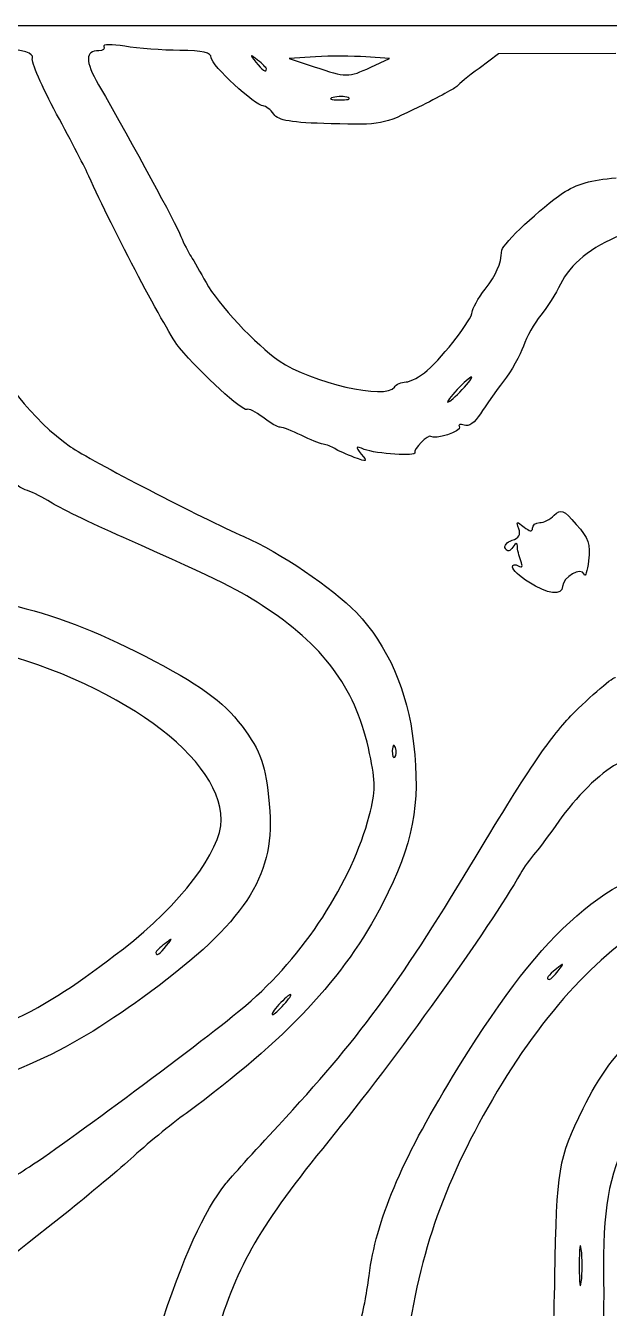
# Model space of a CAD drawing. Extents: x 32 to 2531, y 46 to 1398.
# Drawn here: x 255 to 410.1, y 1057 to 1397.7 of the extents above; entities that cross this region are included whole.
import ezdxf

# ---------------------------------------------------------------- set-up
doc = ezdxf.new("R2010")
doc.units = 0
doc.layers.add('IMAGE', color=7, linetype='CONTINUOUS')

msp = doc.modelspace()

# ---------------------------------------------------------------- linework, layer by layer
at = {"layer": 'IMAGE', "color": 7}
for points in [[(32.319879, 721.65756), (32.319879, 1397.653213), (1281.6532, 1397.653213), (2530.9865, 1397.653213), (2530.9865, 721.65312), (2530.9865, 45.6531), (1281.6532, 45.6531), (32.319879, 45.6531), (32.319879, 721.64876)], [(346.69604, 1386.612314), (346.69604, 1386.612314)], [(318.98655, 1386.156619), (318.98655, 1386.156619)], [(340.67859, 1378.52779), (340.67859, 1378.52779)], [(370.98655, 1300.98655), (370.98655, 1300.98655)], [(388.65321, 1249.80661), (388.65321, 1249.80661)], [(353.23064, 1205.90321), (353.23064, 1205.90321)], [(292.48996, 1153.31988), (292.48996, 1153.31988)], [(396.48996, 1146.65321), (396.48996, 1146.65321)], [(323.65321, 1137.65321), (323.65321, 1137.65321)], [(402.61775, 1072.65321), (402.61775, 1072.65321)]]:
    msp.add_lwpolyline(points, close=True, dxfattribs=at)
for points in [[(411.78615, 1390.246504), (380.58749, 1390.173494), (375.45367, 1386.316984)], [(332.03124, 1389.380487), (324.98655, 1388.965306), (331.65321, 1386.735461)], [(346.69604, 1386.612311), (351.65321, 1388.904745), (345.36457, 1389.350207)]]:
    msp.add_lwpolyline(points, dxfattribs=at)
for points in [[(256.82531, 1389.047169), (257.82247, 1391.645703), (244.05827, 1392.529709), (232.40943, 1390.615279)], [(274.47721, 1390.986179), (270.78679, 1390.986179), (270.7672, 1388.302795), (274.41131, 1381.956183)], [(275.78919, 1392.099432), (276.1676, 1391.487143), (275.57721, 1390.986179), (274.47721, 1390.986179)], [(281.37717, 1392.178912), (277.92536, 1392.747487), (275.41077, 1392.71172), (275.78919, 1392.099432)], [(295.98651, 1391.06566), (291.40317, 1391.10938), (284.82897, 1391.610339), (281.37717, 1392.178912)], [(304.31984, 1389.134494), (304.31984, 1390.508527), (302.17021, 1391.006682), (295.98651, 1391.06566)], [(316.65321, 1388.489953), (314.53847, 1390.148447), (314.49131, 1390.101287), (316.1498, 1387.986546)], [(263.27385, 1374.167853), (259.36879, 1381.417571), (256.46693, 1388.113263), (256.82531, 1389.047169)], [(318.14677, 1376.319512), (316.05141, 1376.319512), (304.31984, 1387.192486), (304.31984, 1389.134494)], [(316.1498, 1387.986546), (317.89163, 1385.765549), (318.98655, 1385.059241), (318.98655, 1386.156619)], [(318.98655, 1386.156619), (318.98655, 1386.433494), (317.93655, 1387.483494), (316.65321, 1388.489953)], [(331.65321, 1386.735461), (340.19553, 1383.878254), (340.77365, 1383.873521), (346.69604, 1386.612314)], [(345.36457, 1389.350207), (341.90583, 1389.595213), (335.90583, 1389.608841), (332.03124, 1389.380487)], [(375.45367, 1386.316984), (372.63007, 1384.195903), (370.01984, 1382.080084), (369.65317, 1381.615164)], [(274.41131, 1381.956183), (283.91659, 1365.401808), (294.67625, 1345.576524), (296.28492, 1341.652846)], [(369.65317, 1381.615164), (369.28651, 1381.150246), (364.66615, 1378.623686), (359.38571, 1376.000588)], [(320.95032, 1374.14351), (320.0752, 1375.340314), (318.8136, 1376.319512), (318.14677, 1376.319512)], [(336.67859, 1378.577195), (335.38129, 1378.239137), (336.11988, 1377.940311), (338.31988, 1377.913139)], [(340.67859, 1378.527795), (339.77588, 1378.893026), (337.97588, 1378.915258), (336.67859, 1378.577195)], [(338.31988, 1377.913139), (340.51988, 1377.885969), (341.58129, 1378.162559), (340.67859, 1378.52779)], [(271.85127, 1357.653213), (271.03876, 1359.486546), (267.17892, 1366.918134), (263.27385, 1374.167853)], [(336.16317, 1371.599416), (325.40076, 1371.890247), (322.20745, 1372.424271), (320.95032, 1374.14351)], [(359.38571, 1376.000588), (350.02615, 1371.351156), (349.44264, 1371.24057), (336.16317, 1371.599416)], [(295.91547, 1312.05477), (292.85873, 1315.65438), (277.91583, 1343.969177), (271.85127, 1357.653213)], [(397.63575, 1353.13293), (401.39321, 1355.619503), (405.14477, 1356.694114), (411.86268, 1357.208146)], [(381.55113, 1338.03898), (381.71499, 1339.72999), (392.07892, 1349.455591), (397.63575, 1353.13293)], [(296.28492, 1341.652846), (297.03656, 1339.81951), (298.24563, 1337.41951), (298.97172, 1336.31951)], [(413.26216, 1342.046663), (405.3686, 1338.94292), (399.58636, 1334.27693), (397.07483, 1328.98425)], [(298.97172, 1336.31951), (299.69781, 1335.21951), (301.49093, 1332.10759), (302.95644, 1329.40414)], [(377.09487, 1327.67642), (380.11605, 1331.6374), (381.16781, 1334.08318), (381.55113, 1338.03898)], [(302.95644, 1329.40414), (305.97909, 1323.82818), (316.33467, 1312.74104), (322.33348, 1308.65822)], [(397.07483, 1328.98425), (395.89092, 1326.48937), (393.53263, 1322.76925), (391.83415, 1320.71732)], [(373.65315, 1321.60034), (373.65315, 1322.46041), (375.20192, 1325.19465), (377.09487, 1327.67642)], [(361.65315, 1306.03958), (366.29185, 1310.17146), (373.65315, 1319.71707), (373.65315, 1321.60034)], [(391.83415, 1320.71732), (390.13568, 1318.6654), (388.06625, 1314.99323), (387.23543, 1312.55696)], [(246.09683, 1312.31988), (247.16185, 1305.21627), (256.91028, 1292.84523), (266.98655, 1285.81019)], [(313.76219, 1295.72056), (312.75764, 1295.09972), (301.78649, 1305.14107), (295.91547, 1312.05477)], [(387.23543, 1312.55696), (386.4046, 1310.12069), (384.02975, 1305.92069), (381.958, 1303.22363)], [(322.33348, 1308.65822), (330.94324, 1302.79838), (350.87869, 1298.24238), (352.98648, 1301.65284)], [(356.06517, 1303.02831), (357.30523, 1303.05151), (359.81981, 1304.40655), (361.65315, 1306.03958)], [(352.98648, 1301.65284), (353.43971, 1302.38618), (354.82512, 1303.00514), (356.06517, 1303.02831)], [(373.45139, 1304.31988), (373.08472, 1304.31988), (371.37555, 1302.81988), (369.65321, 1300.98655)], [(370.98655, 1300.98655), (372.70888, 1302.81988), (373.81805, 1304.31988), (373.45139, 1304.31988)], [(381.958, 1303.22363), (379.88624, 1300.52656), (377.12547, 1296.62283), (375.82295, 1294.54865)], [(369.65321, 1300.98655), (367.93088, 1299.15321), (366.82171, 1297.65321), (367.18837, 1297.65321)], [(367.18837, 1297.65321), (367.55504, 1297.65321), (369.26421, 1299.15321), (370.98655, 1300.98655)], [(318.04013, 1293.63504), (316.18828, 1295.09172), (314.2632, 1296.0302), (313.76219, 1295.72056)], [(322.65867, 1290.98655), (321.97033, 1290.98655), (319.892, 1292.17837), (318.04013, 1293.63504)], [(371.48471, 1291.53337), (370.40121, 1291.94915), (369.85111, 1291.74503), (370.26227, 1291.07977)], [(375.82295, 1294.54865), (374.34431, 1292.19404), (372.71471, 1291.06139), (371.48471, 1291.53337)], [(328.17275, 1288.86009), (325.82833, 1290.02964), (323.347, 1290.98655), (322.65867, 1290.98655)], [(334.04427, 1286.48927), (333.15935, 1286.62368), (330.51716, 1287.69055), (328.17275, 1288.86009)], [(362.64264, 1288.55215), (362.02871, 1289.23896), (357.88317, 1285.06965), (358.3716, 1284.25661)], [(370.26227, 1291.07977), (370.94049, 1289.98237), (363.55436, 1287.5322), (362.64264, 1288.55215)], [(266.98655, 1285.81019), (272.03696, 1282.28409), (302.16263, 1266.66841), (312.98655, 1261.96603)], [(337.12777, 1285.32243), (336.31677, 1285.82979), (334.92919, 1286.35487), (334.04427, 1286.48927)], [(342.32629, 1282.98411), (340.27812, 1283.76283), (337.93879, 1284.81507), (337.12777, 1285.32243)], [(344.98655, 1285.12035), (342.59799, 1286.04485), (342.5144, 1285.91345), (344.18505, 1283.86039)], [(358.3716, 1284.25661), (359.00651, 1283.19975), (348.13637, 1283.9012), (344.98655, 1285.12035)], [(344.18505, 1283.86039), (345.90273, 1281.74953), (345.75573, 1281.68024), (342.32629, 1282.98411)], [(255.49577, 1274.17899), (253.94249, 1274.66059), (251.59951, 1276.23931), (250.28913, 1277.68725)], [(261.65327, 1271.06976), (259.81993, 1272.29824), (257.04907, 1273.69739), (255.49577, 1274.17899)], [(280.9866, 1261.70688), (272.1866, 1265.62799), (263.4866, 1269.84128), (261.65327, 1271.06976)], [(391.55797, 1265.65321), (392.6056, 1265.65321), (394.35247, 1266.54293), (395.43991, 1267.63037)], [(395.43991, 1267.63037), (397.18723, 1269.37771), (397.86775, 1269.09425), (401.29404, 1265.19191)], [(384.23248, 1260.95881), (386.01652, 1261.52504), (386.58025, 1262.51125), (386.0022, 1264.0548)], [(386.0022, 1264.0548), (385.26199, 1266.03136), (385.44049, 1266.08679), (387.40357, 1264.48996)], [(387.40357, 1264.48996), (388.86896, 1263.29796), (389.65321, 1263.18176), (389.65321, 1264.15663)], [(389.65321, 1264.15663), (389.65321, 1264.97975), (390.51036, 1265.65321), (391.55797, 1265.65321)], [(401.29404, 1265.19191), (404.53524, 1261.50039), (405.068, 1259.91891), (404.5428, 1255.54808)], [(319.31485, 1242.68896), (311.40313, 1247.98459), (308.05813, 1249.64433), (280.9866, 1261.70688)], [(312.98655, 1261.96603), (322.44237, 1257.858), (336.62283, 1248.27657), (342.87024, 1241.77427)], [(382.46719, 1258.7482), (381.9982, 1259.50703), (382.79259, 1260.5018), (384.23248, 1260.95881)], [(384.46613, 1259.17753), (383.72977, 1258.01541), (383.01496, 1257.86188), (382.46719, 1258.7482)], [(385.6328, 1259.42893), (385.6195, 1260.42836), (385.20161, 1260.33827), (384.46613, 1259.17753)], [(386.54647, 1255.54353), (386.05517, 1256.82381), (385.64403, 1258.57224), (385.6328, 1259.42893)], [(384.31988, 1253.86284), (384.31988, 1254.56744), (385.02184, 1254.71009), (385.8798, 1254.17984)], [(388.65321, 1249.80661), (386.26988, 1251.33293), (384.31988, 1253.15824), (384.31988, 1253.86284)], [(385.8798, 1254.17984), (386.94333, 1253.52255), (387.15547, 1253.95649), (386.54647, 1255.54353)], [(403.35548, 1251.93847), (402.6336, 1254.02831), (397.65321, 1251.16997), (397.65321, 1248.66581)], [(404.5428, 1255.54808), (404.19728, 1252.67257), (403.66299, 1251.04824), (403.35548, 1251.93847)], [(216.54003, 1246.30376), (243.60032, 1247.52367), (262.48876, 1242.99973), (289.23669, 1228.89233)], [(397.65321, 1248.66581), (397.65321, 1246.15508), (393.54113, 1246.67631), (388.65321, 1249.80661)], [(346.40355, 1204.34819), (342.94975, 1220.91275), (334.96567, 1232.21324), (319.31485, 1242.68896)], [(342.87024, 1241.77427), (351.18325, 1233.12208), (356.46283, 1221.05813), (358.07199, 1207.03796)], [(306.98655, 1186.71443), (306.98655, 1204.56316), (275.67431, 1225.79104), (237.92092, 1233.53689)], [(289.23669, 1228.89233), (302.757, 1221.76144), (308.40543, 1217.43121), (313.46291, 1210.31988)], [(399.87197, 1214.31988), (404.84901, 1219.45565), (411.65321, 1225.30688), (411.65321, 1224.45109)], [(372.99321, 1174.31988), (388.24789, 1199.66213), (394.08423, 1208.34756), (399.87197, 1214.31988)], [(313.46291, 1210.31988), (317.89253, 1204.09136), (319.14168, 1199.93341), (319.87191, 1188.98655)], [(358.07199, 1207.03796), (359.95289, 1190.65007), (357.95879, 1180.2904), (349.90796, 1164.62489)], [(353.23069, 1205.90321), (352.80507, 1206.96685), (352.48912, 1206.65092), (352.42515, 1205.09765)], [(346.30288, 1187.80301), (348.01637, 1194.38159), (348.02956, 1196.54955), (346.40355, 1204.34819)], [(352.42515, 1205.09765), (352.36725, 1203.69211), (352.68239, 1202.9046), (353.12544, 1203.34765)], [(353.12544, 1203.34765), (353.56849, 1203.79072), (353.61585, 1204.94072), (353.23064, 1205.90321)], [(412.02388, 1201.52879), (407.72759, 1199.27811), (400.92719, 1192.56538), (396.64254, 1186.34572)], [(319.87191, 1188.98655), (321.03671, 1171.52509), (313.01257, 1159.3764), (288.21207, 1141.05292)], [(281.01367, 1152.50179), (296.03075, 1164.07103), (306.98655, 1178.50249), (306.98655, 1186.71443)], [(313.52505, 1137.42975), (328.79521, 1150.38641), (341.73789, 1170.27685), (346.30288, 1187.80301)], [(396.64254, 1186.34572), (394.63174, 1183.42683), (391.86004, 1179.7133), (390.48323, 1178.09344)], [(368.41909, 1118.4786), (391.35169, 1156.15212), (407.67473, 1171.18765), (431.11115, 1176.22567)], [(390.48323, 1178.09344), (389.10642, 1176.47359), (387.30642, 1173.96298), (386.48323, 1172.5143)], [(322.1642, 1105.53), (343.44187, 1128.50633), (354.09223, 1142.92009), (372.99321, 1174.31988)], [(386.48323, 1172.5143), (378.30235, 1158.11715), (353.09535, 1122.94208), (335.60334, 1101.51404)], [(349.90796, 1164.62489), (339.71949, 1144.79991), (324.32443, 1128.3472), (297.64033, 1108.76652)], [(423.32487, 1160.09767), (408.82387, 1153.29108), (392.44437, 1135.68281), (379.01459, 1112.46328)], [(292.48996, 1153.31988), (294.14845, 1155.43463), (294.10129, 1155.48179), (291.98655, 1153.82329)], [(209.65321, 1119.67117), (248.25029, 1130.13325), (257.50648, 1134.39173), (281.01367, 1152.50179)], [(291.98655, 1153.82329), (290.70321, 1152.81683), (289.65321, 1151.76683), (289.65321, 1151.48996)], [(289.65321, 1151.48996), (289.65321, 1150.39257), (290.74813, 1151.09888), (292.48996, 1153.31988)], [(396.48996, 1146.65321), (398.14845, 1148.76796), (398.10129, 1148.81512), (395.98655, 1147.15663)], [(395.98655, 1147.15663), (393.76555, 1145.4148), (393.05924, 1144.31988), (394.15663, 1144.31988)], [(394.15663, 1144.31988), (394.43349, 1144.31988), (395.48349, 1145.36988), (396.48996, 1146.65321)], [(403.07821, 1110.01753), (411.62832, 1127.33179), (422.29561, 1136.46671), (440.0509, 1141.67901)], [(288.21207, 1141.05292), (266.48041, 1124.99683), (252.53211, 1118.5898), (218.31988, 1108.9486)], [(325.39985, 1140.31988), (325.03319, 1140.31988), (323.6472, 1139.11988), (322.31988, 1137.65321)], [(323.65321, 1137.65321), (324.98053, 1139.11988), (325.76652, 1140.31988), (325.39985, 1140.31988)], [(255.11419, 1093.9918), (264.23196, 1099.73361), (303.61671, 1129.02256), (313.52505, 1137.42975)], [(322.31988, 1137.65321), (320.99256, 1136.18655), (320.20657, 1134.98655), (320.57324, 1134.98655)], [(320.57324, 1134.98655), (320.93991, 1134.98655), (322.32589, 1136.18655), (323.65321, 1137.65321)], [(346.24669, 1065.65321), (348.11163, 1080.26137), (354.67687, 1095.90295), (368.41909, 1118.4786)], [(379.01459, 1112.46328), (365.57135, 1089.22051), (359.33415, 1070.86989), (355.6336, 1043.67359)], [(297.64033, 1108.76652), (293.59992, 1105.80168), (286.99992, 1100.38269), (282.97367, 1096.72433)], [(395.60389, 1065.37972), (396.07034, 1093.90296), (396.55764, 1096.81316), (403.07821, 1110.01753)], [(308.29408, 1090.19667), (309.40827, 1091.59556), (315.64983, 1098.49556), (322.1642, 1105.53)], [(335.60334, 1101.51404), (317.3789, 1079.18876), (311.35258, 1068.77128), (305.60256, 1049.65282)], [(415.18707, 1102.65103), (409.7432, 1091.84307), (408.30496, 1083.59418), (408.54339, 1064.54681)], [(244.98655, 1086.93008), (246.45321, 1088.22987), (251.01065, 1091.40764), (255.11419, 1093.9918)], [(282.97367, 1096.72433), (278.94741, 1093.06597), (270.55321, 1086.05136), (264.31988, 1081.13631)], [(290.30085, 1050.40763), (297.01447, 1071.00743), (302.27429, 1082.63868), (308.29408, 1090.19667)], [(264.31988, 1081.13631), (245.57557, 1066.35619), (244.31988, 1065.2536), (244.31988, 1063.57473)], [(402.61775, 1072.65321), (402.32197, 1075.03655), (402.07997, 1073.08655), (402.07997, 1068.31988)], [(402.61775, 1063.98655), (402.91351, 1066.36988), (402.91351, 1070.26988), (402.61775, 1072.65321)], [(402.07997, 1068.31988), (402.07997, 1063.55321), (402.32197, 1061.60321), (402.61775, 1063.98655)], [(345.19952, 1058.98655), (345.4478, 1060.08655), (345.91903, 1063.08655), (346.24669, 1065.65321)], [(394.18566, 1040.10279), (394.75337, 1041.02135), (395.39157, 1052.39596), (395.60389, 1065.37972)], [(408.54339, 1064.54681), (408.7872, 1045.06919), (407.26785, 1027.71309), (404.79375, 1021.71302)], [(343.69221, 1051.65321), (344.27295, 1054.58655), (344.95124, 1057.88655), (345.19952, 1058.98655)]]:
    msp.add_open_spline(points, degree=3, dxfattribs=at)

doc.saveas('drawing.dxf')
